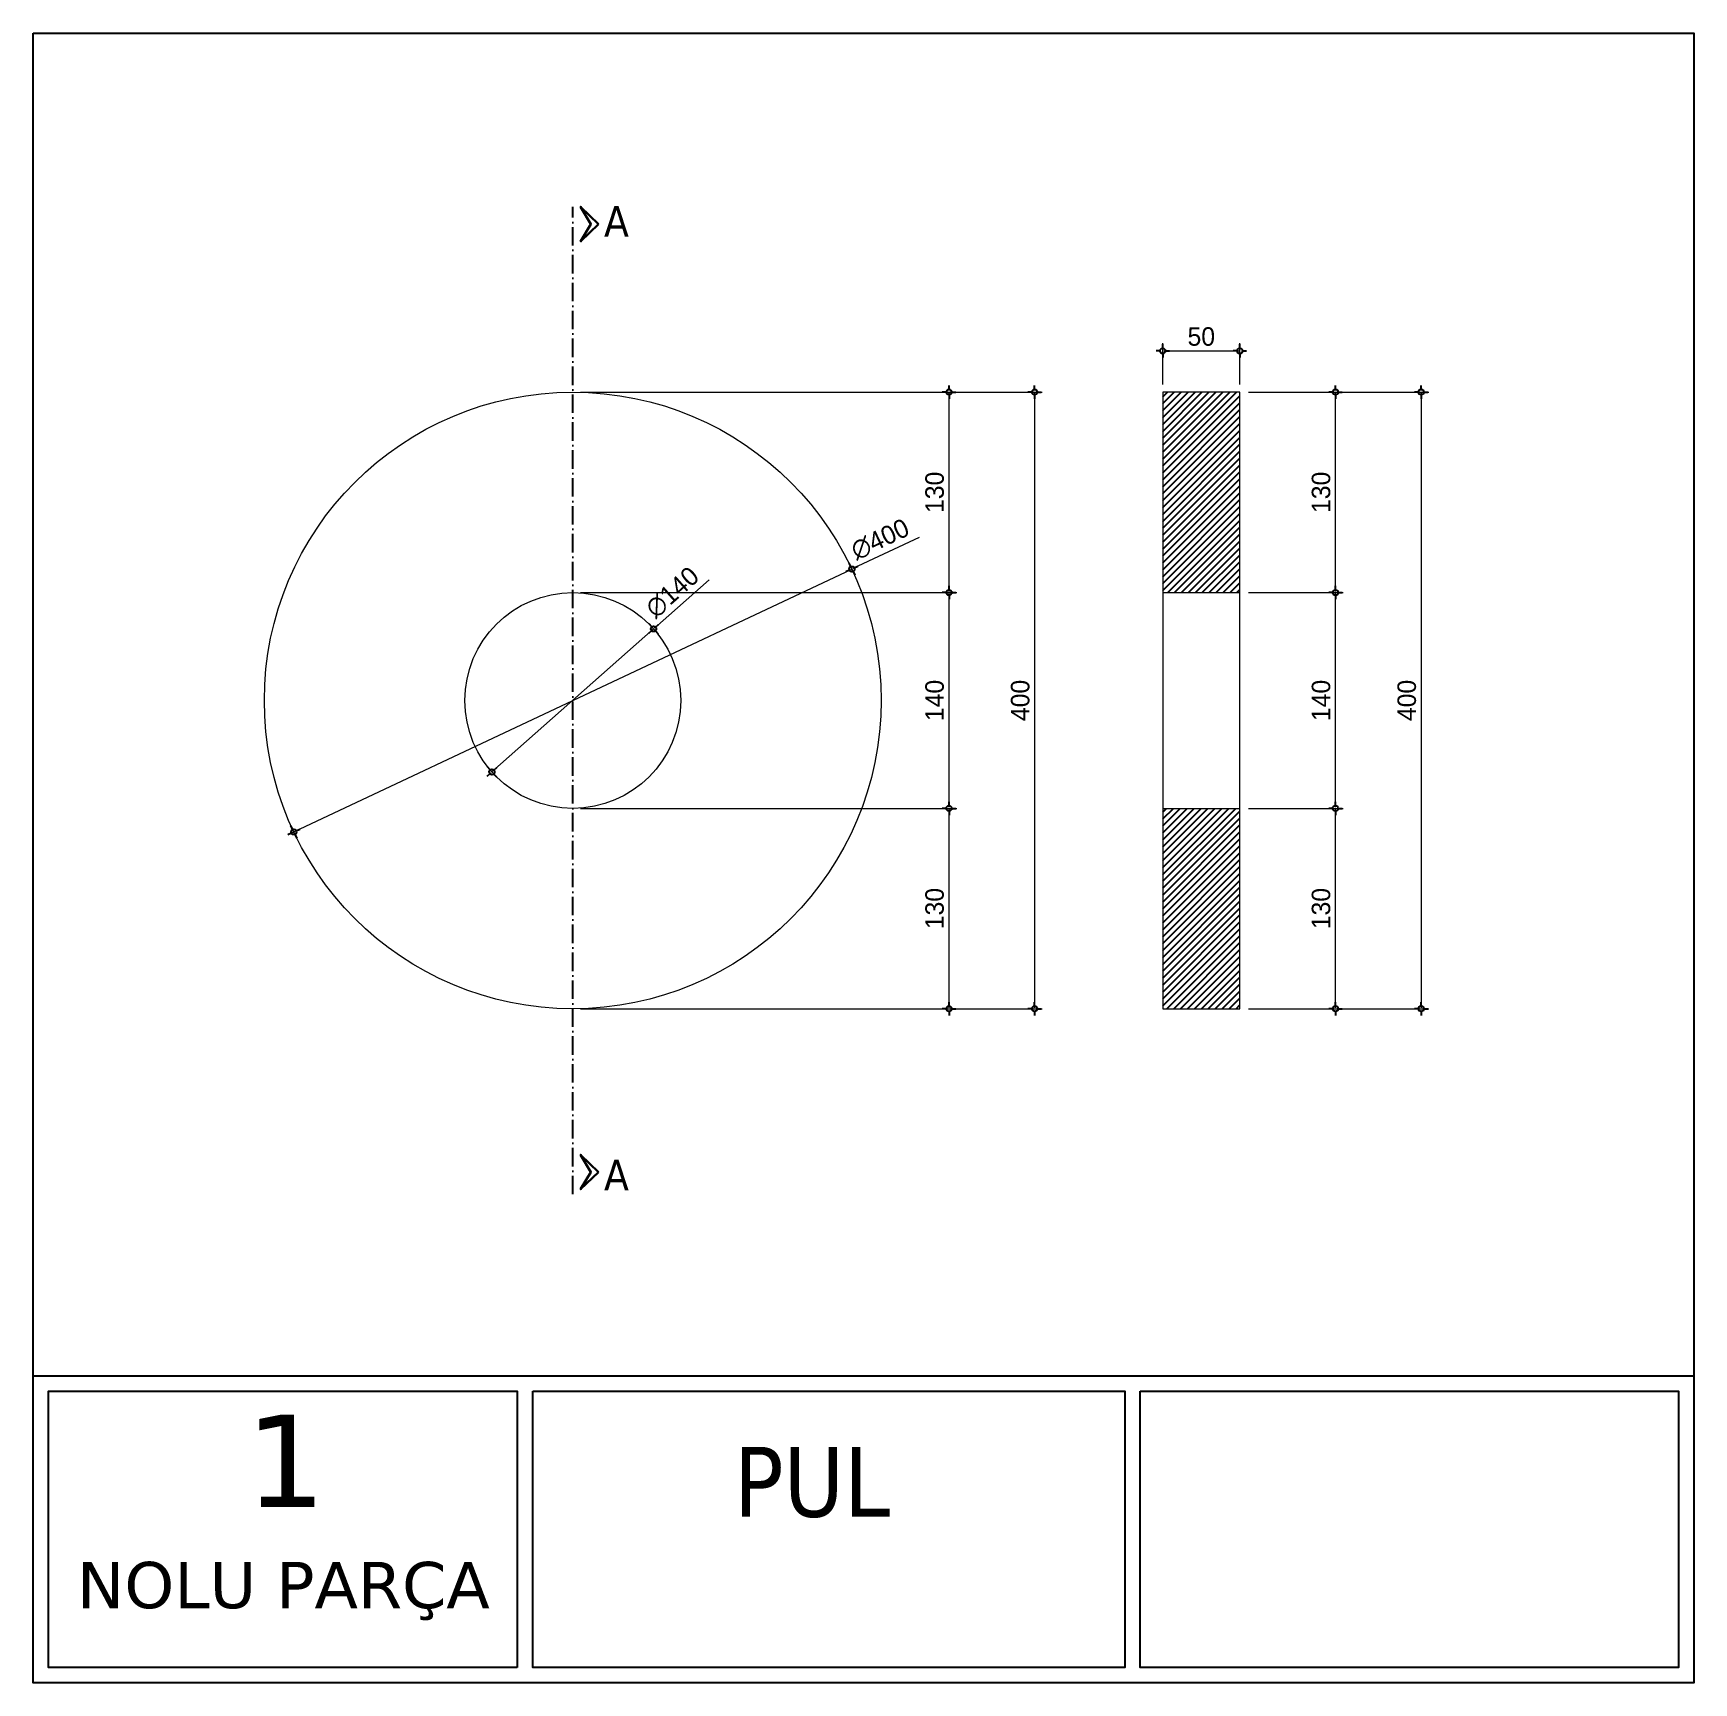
# Model space of a CAD drawing. Header units: millimetres. Extents: x 2552 to 3629, y 416 to 1486.
import ezdxf

# ---------------------------------------------------------------- set-up
doc = ezdxf.new("R2010")
doc.units = ezdxf.units.MM
doc.linetypes.add('ACAD_ISO10W100', pattern=[18, 12, -3, 0, -3])
doc.layers.add('4-iç ölçü', color=11, linetype='Continuous', lineweight=20)
doc.layers.add('8-mahal yazısı', color=74, linetype='Continuous', lineweight=20)
doc.layers.add('TARAMA', color=65, linetype='Continuous')
doc.styles.add('küçük ölçü', font='GOTHIC.TTF', dxfattribs={"height": 12})
doc.styles.add('TAHOMA', font='tahomabd.ttf', dxfattribs={"height": 12})
doc.dimstyles.new('KÜÇÜK İÇ', dxfattribs={"dimscale": 0, "dimtxt": 12, "dimasz": 0.7, "dimexe": 5, "dimexo": 5, "dimgap": 3, "dimtad": 1, "dimdec": 0, "dimzin": 1, "dimdsep": 46, "dimtxsty": 'küçük ölçü', "dimblk": 'usarrow', "dimcen": 3, "dimclrd": 8, "dimclre": 8, "dimclrt": 4, "dimadec": 0, "dimazin": 0, "dimtfac": 1, "dimtdec": 0, "dimtix": 1, "dimtmove": 0, "dimatfit": 3, "dimldrblk": 'DATUMFILLED', "dimfxl": 1, "dimtolj": 1, "dimtzin": 0, "dimlwd": 18, "dimlwe": 18, "dimarcsym": 0})

# ---------------------------------------------------------------- blocks, each defined once
blk = doc.blocks.new('usarrow')
for p, q in [((-2.5, 0), (-6.2, 0)), ((-2.5, 0), (-6.2, 0)), ((0, 2.5), (0, 6.2)), ((0, 2.5), (0, 6.2)), ((2.5, 0), (6.2, 0)), ((2.5, 0), (6.2, 0)), ((0, -2.5), (0, -6.2)), ((0, -2.5), (0, -6.2))]:
    blk.add_line(p, q)
blk.add_circle((0, 0), 2.49)
blk.add_circle((0, 0), 2.49)
blk = doc.blocks.new('*D50')
at = {"color": 8, "lineweight": 18, "transparency": 16777216}
for p, q in [((2990.7, 1131.2), (2955.2, 1099.7)), ((2849.8, 1006.5), (2954.6, 1099.3)), ((2849.3, 1006), (2848.8, 1005.5))]:
    blk.add_line(p, q, dxfattribs=at)
at = {"layer": 'Defpoints', "color": 0, "transparency": 16777216}
for p in [(2954.6, 1099.3), (2849.8, 1006.5)]:
    blk.add_point(p, dxfattribs=at)
at = {"color": 8, "lineweight": 18, "transparency": 16777216, "xscale": 0.7, "yscale": 0.7, "zscale": 0.7}
for p, rotation in [((2954.6, 1099.3), 221.5287542118047), ((2849.8, 1006.5), 41.52875421180465)]:
    blk.add_blockref('usarrow', p, dxfattribs=dict(at, rotation=rotation))
at = {"color": 4, "transparency": 16777216, "insert": (2966.8, 1123), "char_height": 12, "attachment_point": 5, "rotation": 41.5288, "style": 'küçük ölçü'}
blk.add_mtext('\\A1;∅140', dxfattribs=at)
blk = doc.blocks.new('_DatumFilled')
at = {"color": 0, "linetype": 'ByBlock'}
blk.add_solid([(0, 0.6), (-1, 0), (0, -0.6)], dxfattribs=at)
blk = doc.blocks.new('*D51')
at = {"color": 8, "lineweight": 18, "transparency": 16777216}
for p, q in [((3126.8, 1158.7), (3083.8, 1138.4)), ((2721.3, 967.6), (3083.2, 1138.1)), ((2720.7, 967.3), (2720.1, 967))]:
    blk.add_line(p, q, dxfattribs=at)
at = {"layer": 'Defpoints', "color": 0, "transparency": 16777216}
for p in [(3083.2, 1138.1), (2721.3, 967.6)]:
    blk.add_point(p, dxfattribs=at)
at = {"color": 8, "lineweight": 18, "transparency": 16777216, "xscale": 0.7, "yscale": 0.7, "zscale": 0.7}
for p, rotation in [((3083.2, 1138.1), 205.2307889425052), ((2721.3, 967.6), 25.23078894250522)]:
    blk.add_blockref('usarrow', p, dxfattribs=dict(at, rotation=rotation))
at = {"color": 4, "transparency": 16777216, "insert": (3101.5, 1157.4), "char_height": 12, "attachment_point": 5, "rotation": 25.2308, "style": 'küçük ölçü'}
blk.add_mtext('\\A1;∅400', dxfattribs=at)
blk = doc.blocks.new('*D52')
at = {"color": 8, "lineweight": 18, "transparency": 16777216}
for p, q in [((2907.2, 982.9), (3151.2, 982.9)), ((3146.2, 853.6), (3146.2, 982.2)), ((2907.2, 852.9), (3151.2, 852.9))]:
    blk.add_line(p, q, dxfattribs=at)
at = {"layer": 'Defpoints', "color": 0, "transparency": 16777216}
for p in [(2902.2, 982.9), (3146.2, 982.9), (2902.2, 852.9)]:
    blk.add_point(p, dxfattribs=at)
at = {"color": 8, "lineweight": 18, "transparency": 16777216, "xscale": 0.7, "yscale": 0.7, "zscale": 0.7}
for p, rotation in [((3146.2, 982.9), 90), ((3146.2, 852.9), 270)]:
    blk.add_blockref('usarrow', p, dxfattribs=dict(at, rotation=rotation))
at = {"color": 4, "transparency": 16777216, "insert": (3136.9, 917.9), "char_height": 12, "attachment_point": 5, "rotation": 90, "style": 'küçük ölçü'}
blk.add_mtext('\\A1;130', dxfattribs=at)
blk = doc.blocks.new('*D53')
at = {"color": 8, "lineweight": 18, "transparency": 16777216}
for p, q in [((2907.2, 1122.9), (3151.2, 1122.9)), ((3146.2, 983.6), (3146.2, 1122.2)), ((2907.2, 982.9), (3151.2, 982.9))]:
    blk.add_line(p, q, dxfattribs=at)
at = {"layer": 'Defpoints', "color": 0, "transparency": 16777216}
for p in [(2902.2, 1122.9), (3146.2, 1122.9), (2902.2, 982.9)]:
    blk.add_point(p, dxfattribs=at)
at = {"color": 8, "lineweight": 18, "transparency": 16777216, "xscale": 0.7, "yscale": 0.7, "zscale": 0.7}
for p, rotation in [((3146.2, 1122.9), 90), ((3146.2, 982.9), 270)]:
    blk.add_blockref('usarrow', p, dxfattribs=dict(at, rotation=rotation))
at = {"color": 4, "transparency": 16777216, "insert": (3136.9, 1052.9), "char_height": 12, "attachment_point": 5, "rotation": 90, "style": 'küçük ölçü'}
blk.add_mtext('\\A1;140', dxfattribs=at)
blk = doc.blocks.new('*D54')
at = {"color": 8, "lineweight": 18, "transparency": 16777216}
for p, q in [((2907.2, 1252.9), (3151.2, 1252.9)), ((3146.2, 1123.6), (3146.2, 1252.2)), ((2907.2, 1122.9), (3151.2, 1122.9))]:
    blk.add_line(p, q, dxfattribs=at)
at = {"layer": 'Defpoints', "color": 0, "transparency": 16777216}
for p in [(2902.2, 1252.9), (3146.2, 1252.9), (2902.2, 1122.9)]:
    blk.add_point(p, dxfattribs=at)
at = {"color": 8, "lineweight": 18, "transparency": 16777216, "xscale": 0.7, "yscale": 0.7, "zscale": 0.7}
for p, rotation in [((3146.2, 1252.9), 90), ((3146.2, 1122.9), 270)]:
    blk.add_blockref('usarrow', p, dxfattribs=dict(at, rotation=rotation))
at = {"color": 4, "transparency": 16777216, "insert": (3136.9, 1187.9), "char_height": 12, "attachment_point": 5, "rotation": 90, "style": 'küçük ölçü'}
blk.add_mtext('\\A1;130', dxfattribs=at)
blk = doc.blocks.new('*D55')
at = {"color": 8, "lineweight": 18, "transparency": 16777216}
for p, q in [((2907.2, 1252.9), (3206.7, 1252.9)), ((3201.7, 1252.2), (3201.7, 853.6)), ((2907.2, 852.9), (3206.7, 852.9))]:
    blk.add_line(p, q, dxfattribs=at)
at = {"layer": 'Defpoints', "color": 0, "transparency": 16777216}
for p in [(2902.2, 1252.9), (2902.2, 852.9), (3201.7, 852.9)]:
    blk.add_point(p, dxfattribs=at)
at = {"color": 8, "lineweight": 18, "transparency": 16777216, "xscale": 0.7, "yscale": 0.7, "zscale": 0.7}
for p, rotation in [((3201.7, 1252.9), 90), ((3201.7, 852.9), 270)]:
    blk.add_blockref('usarrow', p, dxfattribs=dict(at, rotation=rotation))
at = {"color": 4, "transparency": 16777216, "insert": (3192.4, 1052.9), "char_height": 12, "attachment_point": 5, "rotation": 90, "style": 'küçük ölçü'}
blk.add_mtext('\\A1;400', dxfattribs=at)
blk = doc.blocks.new('*D56')
at = {"color": 8, "lineweight": 18, "transparency": 16777216}
for p, q in [((3340.4, 982.9), (3401.8, 982.9)), ((3396.8, 853.6), (3396.8, 982.2)), ((3340.4, 852.9), (3401.8, 852.9))]:
    blk.add_line(p, q, dxfattribs=at)
at = {"layer": 'Defpoints', "color": 0, "transparency": 16777216}
for p in [(3335.4, 982.9), (3396.8, 982.9), (3335.4, 852.9)]:
    blk.add_point(p, dxfattribs=at)
at = {"color": 8, "lineweight": 18, "transparency": 16777216, "xscale": 0.7, "yscale": 0.7, "zscale": 0.7}
for p, rotation in [((3396.8, 982.9), 90), ((3396.8, 852.9), 270)]:
    blk.add_blockref('usarrow', p, dxfattribs=dict(at, rotation=rotation))
at = {"color": 4, "transparency": 16777216, "insert": (3387.5, 917.9), "char_height": 12, "attachment_point": 5, "rotation": 90, "style": 'küçük ölçü'}
blk.add_mtext('\\A1;130', dxfattribs=at)
blk = doc.blocks.new('*D57')
at = {"color": 8, "lineweight": 18, "transparency": 16777216}
for p, q in [((3340.4, 1122.9), (3401.8, 1122.9)), ((3396.8, 983.6), (3396.8, 1122.2)), ((3340.4, 982.9), (3401.8, 982.9))]:
    blk.add_line(p, q, dxfattribs=at)
at = {"layer": 'Defpoints', "color": 0, "transparency": 16777216}
for p in [(3335.4, 1122.9), (3396.8, 1122.9), (3335.4, 982.9)]:
    blk.add_point(p, dxfattribs=at)
at = {"color": 8, "lineweight": 18, "transparency": 16777216, "xscale": 0.7, "yscale": 0.7, "zscale": 0.7}
for p, rotation in [((3396.8, 1122.9), 90), ((3396.8, 982.9), 270)]:
    blk.add_blockref('usarrow', p, dxfattribs=dict(at, rotation=rotation))
at = {"color": 4, "transparency": 16777216, "insert": (3387.5, 1052.9), "char_height": 12, "attachment_point": 5, "rotation": 90, "style": 'küçük ölçü'}
blk.add_mtext('\\A1;140', dxfattribs=at)
blk = doc.blocks.new('*D58')
at = {"color": 8, "lineweight": 18, "transparency": 16777216}
for p, q in [((3340.4, 1252.9), (3401.8, 1252.9)), ((3396.8, 1123.6), (3396.8, 1252.2)), ((3340.4, 1122.9), (3401.8, 1122.9))]:
    blk.add_line(p, q, dxfattribs=at)
at = {"layer": 'Defpoints', "color": 0, "transparency": 16777216}
for p in [(3335.4, 1252.9), (3396.8, 1252.9), (3335.4, 1122.9)]:
    blk.add_point(p, dxfattribs=at)
at = {"color": 8, "lineweight": 18, "transparency": 16777216, "xscale": 0.7, "yscale": 0.7, "zscale": 0.7}
for p, rotation in [((3396.8, 1252.9), 90), ((3396.8, 1122.9), 270)]:
    blk.add_blockref('usarrow', p, dxfattribs=dict(at, rotation=rotation))
at = {"color": 4, "transparency": 16777216, "insert": (3387.5, 1187.9), "char_height": 12, "attachment_point": 5, "rotation": 90, "style": 'küçük ölçü'}
blk.add_mtext('\\A1;130', dxfattribs=at)
blk = doc.blocks.new('*D59')
at = {"color": 8, "lineweight": 18, "transparency": 16777216}
for p, q in [((3340.4, 1252.9), (3457.4, 1252.9)), ((3452.4, 1252.2), (3452.4, 853.6)), ((3340.4, 852.9), (3457.4, 852.9))]:
    blk.add_line(p, q, dxfattribs=at)
at = {"layer": 'Defpoints', "color": 0, "transparency": 16777216}
for p in [(3335.4, 1252.9), (3335.4, 852.9), (3452.4, 852.9)]:
    blk.add_point(p, dxfattribs=at)
at = {"color": 8, "lineweight": 18, "transparency": 16777216, "xscale": 0.7, "yscale": 0.7, "zscale": 0.7}
for p, rotation in [((3452.4, 1252.9), 90), ((3452.4, 852.9), 270)]:
    blk.add_blockref('usarrow', p, dxfattribs=dict(at, rotation=rotation))
at = {"color": 4, "transparency": 16777216, "insert": (3443.1, 1052.9), "char_height": 12, "attachment_point": 5, "rotation": 90, "style": 'küçük ölçü'}
blk.add_mtext('\\A1;400', dxfattribs=at)
blk = doc.blocks.new('*D60')
at = {"color": 8, "lineweight": 18, "transparency": 16777216}
for p, q in [((3284.8, 1257.9), (3284.8, 1284.6)), ((3334.8, 1257.9), (3334.8, 1284.6)), ((3285.5, 1279.6), (3334.1, 1279.6))]:
    blk.add_line(p, q, dxfattribs=at)
at = {"layer": 'Defpoints', "color": 0, "transparency": 16777216}
for p in [(3334.8, 1279.6), (3284.8, 1252.9), (3334.8, 1252.9)]:
    blk.add_point(p, dxfattribs=at)
at = {"color": 8, "lineweight": 18, "transparency": 16777216, "xscale": 0.7, "yscale": 0.7, "zscale": 0.7, "rotation": 180}
blk.add_blockref('usarrow', (3284.8, 1279.6), dxfattribs=at)
at = {"color": 8, "lineweight": 18, "transparency": 16777216, "xscale": 0.7, "yscale": 0.7, "zscale": 0.7}
blk.add_blockref('usarrow', (3334.8, 1279.6), dxfattribs=at)
at = {"color": 4, "transparency": 16777216, "insert": (3309.8, 1288.9), "char_height": 12, "attachment_point": 5, "style": 'küçük ölçü'}
blk.add_mtext('\\A1;50', dxfattribs=at)

msp = doc.modelspace()

# ---------------------------------------------------------------- hatches: boundary and pattern name
at = {"layer": 'TARAMA'}
h = msp.add_hatch(dxfattribs=at)
h.set_pattern_fill('ANSI31', color=256, style=0)
h.set_pattern_definition([(45, (62.6225, -306.4392), (-2.245064, 2.245064), [])])
h.paths.add_polyline_path([(3334.8, 1252.9), (3284.8, 1252.9), (3284.8, 1122.9), (3334.8, 1122.9)])
h.paths.add_polyline_path([(3334.8, 982.9), (3284.8, 982.9), (3284.8, 852.9), (3334.8, 852.9)])

# ---------------------------------------------------------------- linework, layer by layer
at = {"linetype": 'ACAD_ISO10W100'}
msp.add_line((2902.2, 732.6), (2902.2, 1373.1), dxfattribs=at)
for points in [[(2552.3, 1485.7), (3629.2, 1485.7), (3629.2, 415.7), (2552.3, 415.7)], [(3629.2, 415.7), (2552.3, 415.7), (2552.3, 614.8), (3629.2, 614.8)], [(2866.2, 425.7), (2562.3, 425.7), (2562.3, 604.8), (2866.2, 604.8)], [(2876.2, 604.8), (3260.2, 604.8), (3260.2, 425.7), (2876.2, 425.7)], [(3270.2, 604.8), (3619.2, 604.8), (3619.2, 425.7), (3270.2, 425.7)]]:
    msp.add_lwpolyline(points, close=True)
at = {"layer": '4-iç ölçü'}
for p, q in [((3284.8, 1122.9), (3334.8, 1122.9)), ((3284.8, 982.9), (3334.8, 982.9))]:
    msp.add_line(p, q, dxfattribs=at)
msp.add_lwpolyline([(3284.8, 852.9), (3334.8, 852.9), (3334.8, 1252.9), (3284.8, 1252.9)], close=True, dxfattribs=at)
for radius in [200, 70]:
    msp.add_circle((2902.2, 1052.9), radius, dxfattribs=at)
at = {"layer": '8-mahal yazısı', "lineweight": 30}
for points in [[(2918.8, 1361.9), (2907.3, 1350.7), (2914, 1361.9), (2907.3, 1373.1), (2918.8, 1361.9)], [(2918.8, 747), (2907.3, 758.2), (2914, 747), (2907.3, 735.8), (2918.8, 747)]]:
    msp.add_lwpolyline(points, dxfattribs=at)

# ---------------------------------------------------------------- texts
at = {"attachment_point": 1}
for s, insert, char_height, width in [('{\\fVerdana|b0|i0|c162|p34;1}', (2689.8, 589.7), 60, 46.859), ('{\\fVerdana|b0|i0|c162|p34;NOLU PARÇA}', (2580.6, 494.1), 30, 285.596)]:
    msp.add_mtext(s, dxfattribs=dict(at, insert=insert, char_height=char_height, width=width))
at = {"layer": '8-mahal yazısı', "lineweight": 30, "style": 'TAHOMA'}
for s, height, p in [('A', 19.9, (2922.5, 1353.8)), ('A', 19.9, (2922.5, 735.2)), ('PUL ', 45.35, (3006.7, 523.4))]:
    msp.add_text(s, height=height, dxfattribs=at).set_placement(p)

# ---------------------------------------------------------------- dimensions: what is measured, and where the dimension line sits
dim = msp.add_linear_dim(base=(3334.8, 1279.6), p1=(3284.8, 1252.9), p2=(3334.8, 1252.9), dimstyle='KÜÇÜK İÇ', override={"dimscale": 1})
dim.commit()
dim.dimension.update_dxf_attribs({"geometry": '*D60', "text_midpoint": (3309.8, 1288.9)})
for base, p1, p2, override, picture, middle in [((3146.2, 1252.9), (2902.2, 1122.9), (2902.2, 1252.9), {"dimscale": 1, "dimtmove": 1}, '*D54', (3136.9, 1187.9)), ((3201.7, 852.9), (2902.2, 1252.9), (2902.2, 852.9), {"dimscale": 1, "dimtmove": 1}, '*D55', (3192.4, 1052.9)), ((3396.8, 1252.9), (3335.4, 1122.9), (3335.4, 1252.9), {"dimscale": 1, "dimtmove": 1}, '*D58', (3387.5, 1187.9)), ((3452.4, 852.9), (3335.4, 1252.9), (3335.4, 852.9), {"dimscale": 1, "dimtmove": 1}, '*D59', (3443.1, 1052.9)), ((3146.2, 1122.9), (2902.2, 982.9), (2902.2, 1122.9), {"dimscale": 1, "dimtmove": 1}, '*D53', (3136.9, 1052.9)), ((3396.8, 1122.9), (3335.4, 982.9), (3335.4, 1122.9), {"dimscale": 1, "dimtmove": 1}, '*D57', (3387.5, 1052.9)), ((3146.2, 982.9), (2902.2, 852.9), (2902.2, 982.9), {"dimscale": 1}, '*D52', (3136.9, 917.9)), ((3396.8, 982.9), (3335.4, 852.9), (3335.4, 982.9), {"dimscale": 1}, '*D56', (3387.5, 917.9))]:
    dim = msp.add_linear_dim(base=base, p1=p1, p2=p2, angle=90, dimstyle='KÜÇÜK İÇ', override=override)
    dim.commit()
    dim.dimension.update_dxf_attribs({"geometry": picture, "text_midpoint": middle})
for p1, p2, picture, middle in [((2721.3, 967.6), (3083.2, 1138.1), '*D51', (3101.5, 1157.4)), ((2849.8, 1006.5), (2954.6, 1099.3), '*D50', (2966.8, 1123))]:
    dim = msp.add_diameter_dim_2p(p1=p1, p2=p2, dimstyle='KÜÇÜK İÇ', override={"dimscale": 1})
    dim.commit()
    dim.dimension.update_dxf_attribs({"geometry": picture, "text_midpoint": middle})

doc.saveas('drawing.dxf')
